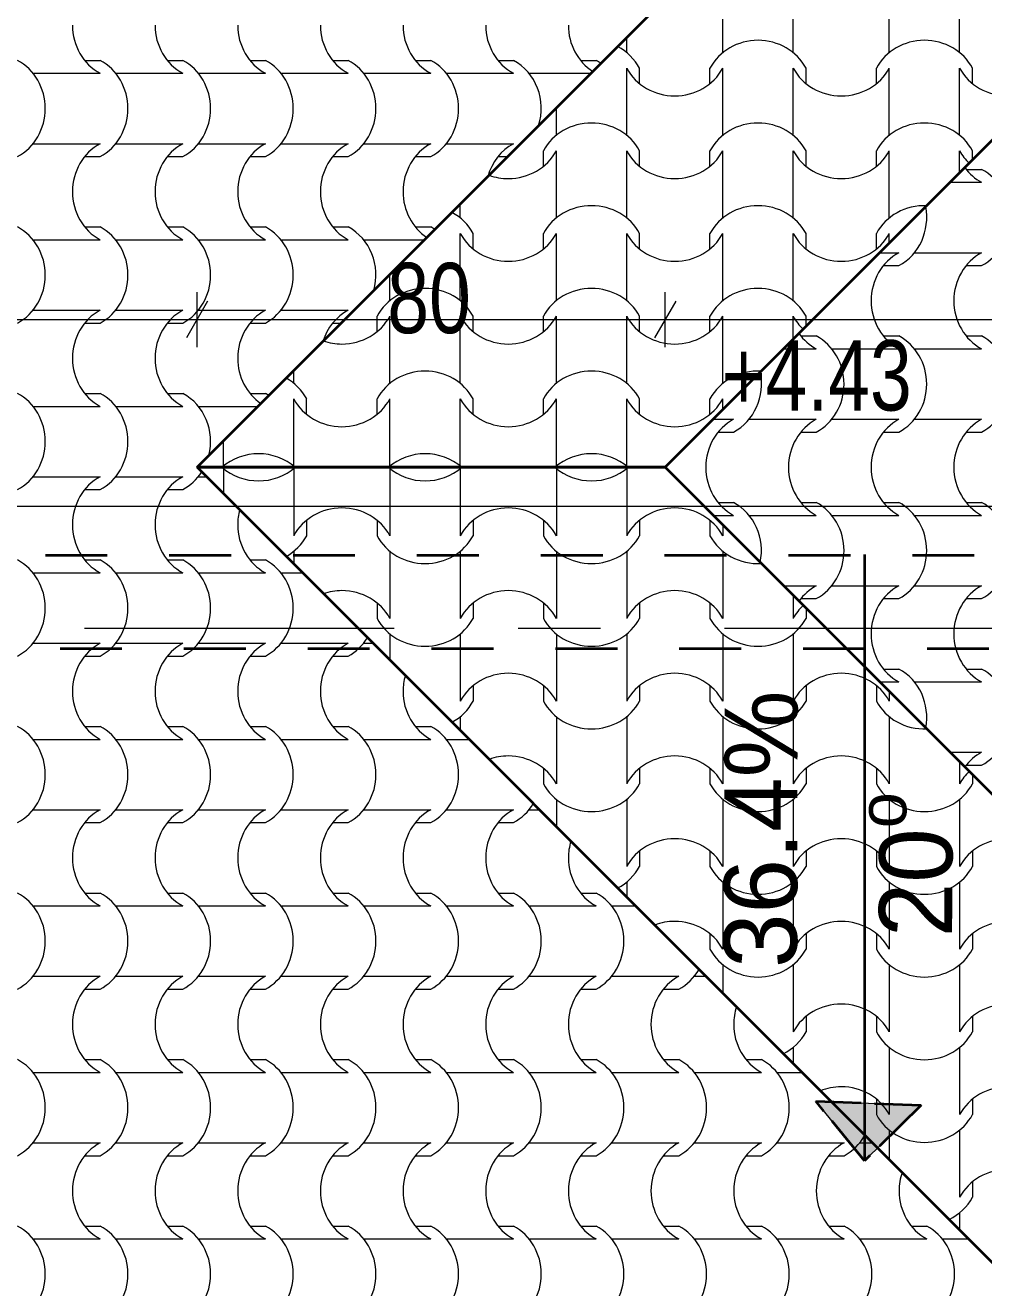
# Model space of a CAD drawing. Header units: millimetres. Extents: x -22688 to 165477, y -34508 to 218425.
# Drawn here: x 64080 to 65718, y 95069 to 97226 of the extents above; entities that cross this region are included whole.
import ezdxf

# ---------------------------------------------------------------- set-up
doc = ezdxf.new("R2010")
doc.units = ezdxf.units.MM
doc.header["$MEASUREMENT"] = 0
doc.set_wipeout_variables(frame=1)
for name, pattern in [('- Двойно прекъснати линии', [1093.611073, 529.166651, -211.666656, 141.111112, -211.666656]), ('- Прекъснати линия', [211.666667, 105.833333, -105.833333]), ('- Скирити линии', [122.5, 100, -22.5]), ('Wipeout_Contour', [1000, 0, -1000])]:
    doc.linetypes.add(name, pattern=pattern)
for name, color, linetype, lineweight in [('1', 8, 'Continuous', 13), ('102', 254, 'Continuous', 15), ('41', 7, 'Continuous', 35), ('46', 9, 'Continuous', 35), ('85', 252, 'Continuous', 20)]:
    doc.layers.add(name, color=color, linetype=linetype, lineweight=lineweight)
doc.layers.add('65', color=7, linetype='Continuous', lineweight=20, true_color=0x4e4e4e)
doc.styles.add('GENERATED_STYLE_4', font='arial.ttf')
doc.styles.add('GENERATED_STYLE_6', font='Cambria Math.ttf')

# ---------------------------------------------------------------- blocks, each defined once
blk = doc.blocks.new('*X786')
at = {"layer": '102', "color": 254, "linetype": 'Continuous', "lineweight": 15}
for p, q in [((270.53, 179.4), (271.057, 179.4)), ((273.356, 179.4), (273.882, 179.4)), ((276.181, 179.4), (276.708, 179.4)), ((279.006, 179.4), (279.533, 179.4)), ((281.832, 179.4), (282.359, 179.4)), ((284.657, 179.4), (285.184, 179.4)), ((287.483, 179.4), (288.009, 179.4)), ((268.765, 178.96), (269.911, 178.96)), ((269.911, 178.96), (271.057, 178.96)), ((271.591, 178.96), (272.736, 178.96)), ((272.736, 178.96), (273.882, 178.96)), ((274.416, 178.96), (275.562, 178.96)), ((275.562, 178.96), (276.708, 178.96)), ((277.241, 178.96), (278.387, 178.96)), ((278.387, 178.96), (279.533, 178.96)), ((280.067, 178.96), (281.213, 178.96)), ((281.213, 178.96), (282.359, 178.96)), ((282.892, 178.96), (284.038, 178.96)), ((284.038, 178.96), (285.184, 178.96)), ((285.718, 178.96), (286.863, 178.96)), ((286.863, 178.96), (287.834, 178.96)), ((268.765, 176.556), (269.911, 176.556)), ((269.911, 176.556), (271.057, 176.556)), ((271.591, 176.556), (272.736, 176.556)), ((272.736, 176.556), (273.882, 176.556)), ((274.416, 176.556), (275.562, 176.556)), ((275.562, 176.556), (276.708, 176.556)), ((277.241, 176.556), (278.387, 176.556)), ((278.387, 176.556), (279.533, 176.556)), ((280.067, 176.556), (281.213, 176.556)), ((281.213, 176.556), (282.359, 176.556)), ((282.892, 176.556), (284.038, 176.556)), ((284.038, 176.556), (285.184, 176.556)), ((270.53, 176.116), (271.057, 176.116)), ((273.356, 176.116), (273.882, 176.116)), ((276.181, 176.116), (276.708, 176.116)), ((279.006, 176.116), (279.533, 176.116)), ((281.832, 176.116), (282.359, 176.116)), ((284.657, 176.116), (284.989, 176.116)), ((270.53, 173.711), (271.057, 173.711)), ((273.356, 173.711), (273.882, 173.711)), ((276.181, 173.711), (276.708, 173.711)), ((279.006, 173.711), (279.533, 173.711)), ((281.832, 173.711), (282.359, 173.711)), ((268.765, 173.271), (269.911, 173.271)), ((269.911, 173.271), (271.057, 173.271)), ((271.591, 173.271), (272.736, 173.271)), ((272.736, 173.271), (273.882, 173.271)), ((274.416, 173.271), (275.562, 173.271)), ((275.562, 173.271), (276.708, 173.271)), ((277.241, 173.271), (278.387, 173.271)), ((278.387, 173.271), (279.533, 173.271)), ((280.067, 173.271), (281.213, 173.271)), ((281.213, 173.271), (282.144, 173.271)), ((268.765, 170.866), (269.911, 170.866)), ((269.911, 170.866), (271.057, 170.866)), ((271.591, 170.866), (272.736, 170.866)), ((272.736, 170.866), (273.882, 170.866)), ((274.416, 170.866), (275.562, 170.866)), ((275.562, 170.866), (276.708, 170.866)), ((277.241, 170.866), (278.387, 170.866)), ((278.387, 170.866), (279.533, 170.866)), ((270.53, 170.426), (271.057, 170.426)), ((273.356, 170.426), (273.882, 170.426)), ((276.181, 170.426), (276.708, 170.426)), ((279.006, 170.426), (279.299, 170.426)), ((270.53, 168.021), (271.057, 168.021)), ((273.356, 168.021), (273.882, 168.021)), ((276.181, 168.021), (276.708, 168.021)), ((268.765, 167.581), (269.911, 167.581)), ((269.911, 167.581), (271.057, 167.581)), ((271.591, 167.581), (272.736, 167.581)), ((272.736, 167.581), (273.882, 167.581)), ((274.416, 167.581), (275.562, 167.581)), ((275.562, 167.581), (276.455, 167.581)), ((268.765, 165.176), (269.911, 165.176)), ((269.911, 165.176), (271.057, 165.176)), ((271.591, 165.176), (272.736, 165.176)), ((272.736, 165.176), (273.882, 165.176)), ((274.416, 165.176), (274.693, 165.176)), ((270.53, 164.736), (271.057, 164.736)), ((273.356, 164.736), (273.882, 164.736)), ((270.53, 162.332), (271.057, 162.332)), ((273.356, 162.332), (273.882, 162.332)), ((276.181, 162.332), (276.708, 162.332)), ((268.765, 161.892), (269.911, 161.892)), ((269.911, 161.892), (271.057, 161.892)), ((271.591, 161.892), (272.736, 161.892)), ((272.736, 161.892), (273.882, 161.892)), ((274.416, 161.892), (275.562, 161.892)), ((275.562, 161.892), (276.708, 161.892)), ((277.241, 161.892), (277.978, 161.892)), ((268.765, 159.487), (269.911, 159.487)), ((269.911, 159.487), (271.057, 159.487)), ((271.591, 159.487), (272.736, 159.487)), ((272.736, 159.487), (273.882, 159.487)), ((274.416, 159.487), (275.562, 159.487)), ((275.562, 159.487), (276.708, 159.487)), ((277.241, 159.487), (278.387, 159.487)), ((278.387, 159.487), (279.533, 159.487)), ((280.067, 159.487), (280.382, 159.487)), ((270.53, 159.047), (271.057, 159.047)), ((273.356, 159.047), (273.882, 159.047)), ((276.181, 159.047), (276.708, 159.047)), ((279.006, 159.047), (279.533, 159.047)), ((270.53, 156.642), (271.057, 156.642)), ((273.356, 156.642), (273.882, 156.642)), ((276.181, 156.642), (276.708, 156.642)), ((279.006, 156.642), (279.533, 156.642)), ((281.832, 156.642), (282.359, 156.642)), ((268.765, 156.202), (269.911, 156.202)), ((269.911, 156.202), (271.057, 156.202)), ((271.591, 156.202), (272.736, 156.202)), ((272.736, 156.202), (273.882, 156.202)), ((274.416, 156.202), (275.562, 156.202)), ((275.562, 156.202), (276.708, 156.202)), ((277.241, 156.202), (278.387, 156.202)), ((278.387, 156.202), (279.533, 156.202)), ((280.067, 156.202), (281.213, 156.202)), ((281.213, 156.202), (282.359, 156.202)), ((282.892, 156.202), (283.667, 156.202)), ((268.765, 153.797), (269.911, 153.797)), ((269.911, 153.797), (271.057, 153.797)), ((271.591, 153.797), (272.736, 153.797)), ((272.736, 153.797), (273.882, 153.797)), ((274.416, 153.797), (275.562, 153.797)), ((275.562, 153.797), (276.708, 153.797)), ((277.241, 153.797), (278.387, 153.797)), ((278.387, 153.797), (279.533, 153.797)), ((280.067, 153.797), (281.213, 153.797)), ((281.213, 153.797), (282.359, 153.797)), ((282.892, 153.797), (284.038, 153.797)), ((284.038, 153.797), (285.184, 153.797)), ((285.718, 153.797), (286.072, 153.797)), ((270.53, 153.357), (271.057, 153.357)), ((273.356, 153.357), (273.882, 153.357)), ((276.181, 153.357), (276.708, 153.357)), ((279.006, 153.357), (279.533, 153.357)), ((281.832, 153.357), (282.359, 153.357)), ((284.657, 153.357), (285.184, 153.357)), ((270.53, 150.952), (271.057, 150.952)), ((273.356, 150.952), (273.882, 150.952)), ((276.181, 150.952), (276.708, 150.952)), ((279.006, 150.952), (279.533, 150.952)), ((281.832, 150.952), (282.359, 150.952)), ((284.657, 150.952), (285.184, 150.952)), ((287.483, 150.952), (288.009, 150.952)), ((268.765, 150.512), (269.911, 150.512)), ((269.911, 150.512), (271.057, 150.512)), ((271.591, 150.512), (272.736, 150.512)), ((272.736, 150.512), (273.882, 150.512)), ((274.416, 150.512), (275.562, 150.512)), ((275.562, 150.512), (276.708, 150.512)), ((277.241, 150.512), (278.387, 150.512)), ((278.387, 150.512), (279.533, 150.512)), ((280.067, 150.512), (281.213, 150.512)), ((281.213, 150.512), (282.359, 150.512)), ((282.892, 150.512), (284.038, 150.512)), ((284.038, 150.512), (285.184, 150.512)), ((285.718, 150.512), (286.863, 150.512)), ((286.863, 150.512), (288.009, 150.512)), ((288.543, 150.512), (289.357, 150.512)), ((268.765, 148.108), (269.911, 148.108)), ((269.911, 148.108), (271.057, 148.108)), ((271.591, 148.108), (272.736, 148.108)), ((272.736, 148.108), (273.882, 148.108)), ((274.416, 148.108), (275.562, 148.108)), ((275.562, 148.108), (276.708, 148.108)), ((277.241, 148.108), (278.387, 148.108)), ((278.387, 148.108), (279.533, 148.108)), ((280.067, 148.108), (281.213, 148.108)), ((281.213, 148.108), (282.359, 148.108)), ((282.892, 148.108), (284.038, 148.108)), ((284.038, 148.108), (285.184, 148.108)), ((285.718, 148.108), (286.863, 148.108)), ((286.863, 148.108), (288.009, 148.108)), ((288.543, 148.108), (289.689, 148.108)), ((289.689, 148.108), (290.835, 148.108)), ((291.368, 148.108), (291.761, 148.108)), ((270.53, 147.668), (271.057, 147.668)), ((273.356, 147.668), (273.882, 147.668)), ((276.181, 147.668), (276.708, 147.668)), ((279.006, 147.668), (279.533, 147.668)), ((281.832, 147.668), (282.359, 147.668)), ((284.657, 147.668), (285.184, 147.668)), ((287.483, 147.668), (288.009, 147.668)), ((290.308, 147.668), (290.835, 147.668)), ((270.53, 145.263), (271.057, 145.263)), ((273.356, 145.263), (273.882, 145.263)), ((276.181, 145.263), (276.708, 145.263)), ((279.006, 145.263), (279.533, 145.263)), ((281.832, 145.263), (282.359, 145.263)), ((284.657, 145.263), (285.184, 145.263)), ((287.483, 145.263), (288.009, 145.263)), ((290.308, 145.263), (290.835, 145.263)), ((293.133, 145.263), (293.66, 145.263)), ((268.765, 144.823), (269.911, 144.823)), ((269.911, 144.823), (271.057, 144.823)), ((271.591, 144.823), (272.736, 144.823)), ((272.736, 144.823), (273.882, 144.823)), ((274.416, 144.823), (275.562, 144.823)), ((275.562, 144.823), (276.708, 144.823)), ((277.241, 144.823), (278.387, 144.823)), ((278.387, 144.823), (279.533, 144.823)), ((280.067, 144.823), (281.213, 144.823)), ((281.213, 144.823), (282.359, 144.823)), ((282.892, 144.823), (284.038, 144.823)), ((284.038, 144.823), (285.184, 144.823)), ((285.718, 144.823), (286.863, 144.823)), ((286.863, 144.823), (288.009, 144.823)), ((288.543, 144.823), (289.689, 144.823)), ((289.689, 144.823), (290.835, 144.823)), ((291.368, 144.823), (292.514, 144.823)), ((292.514, 144.823), (293.66, 144.823)), ((294.194, 144.823), (295.046, 144.823)), ((268.765, 142.418), (269.911, 142.418)), ((269.911, 142.418), (271.057, 142.418)), ((271.591, 142.418), (272.736, 142.418)), ((272.736, 142.418), (273.882, 142.418)), ((274.416, 142.418), (275.562, 142.418)), ((275.562, 142.418), (276.708, 142.418)), ((277.241, 142.418), (278.387, 142.418)), ((278.387, 142.418), (279.533, 142.418)), ((280.067, 142.418), (281.213, 142.418)), ((281.213, 142.418), (282.359, 142.418)), ((282.892, 142.418), (284.038, 142.418)), ((284.038, 142.418), (285.184, 142.418)), ((285.718, 142.418), (286.863, 142.418)), ((286.863, 142.418), (288.009, 142.418)), ((288.543, 142.418), (289.689, 142.418)), ((289.689, 142.418), (290.835, 142.418)), ((291.368, 142.418), (292.514, 142.418)), ((292.514, 142.418), (293.66, 142.418)), ((294.194, 142.418), (295.34, 142.418)), ((295.34, 142.418), (296.485, 142.418)), ((297.019, 142.418), (297.451, 142.418)), ((270.53, 141.978), (271.057, 141.978)), ((273.356, 141.978), (273.882, 141.978)), ((276.181, 141.978), (276.708, 141.978)), ((279.006, 141.978), (279.533, 141.978)), ((281.832, 141.978), (282.359, 141.978)), ((284.657, 141.978), (285.184, 141.978)), ((287.483, 141.978), (288.009, 141.978)), ((290.308, 141.978), (290.835, 141.978)), ((293.133, 141.978), (293.66, 141.978)), ((295.959, 141.978), (296.485, 141.978)), ((270.53, 139.573), (271.057, 139.573)), ((273.356, 139.573), (273.882, 139.573)), ((276.181, 139.573), (276.708, 139.573)), ((279.006, 139.573), (279.533, 139.573)), ((281.832, 139.573), (282.359, 139.573)), ((284.657, 139.573), (285.184, 139.573)), ((287.483, 139.573), (288.009, 139.573)), ((290.308, 139.573), (290.835, 139.573)), ((293.133, 139.573), (293.66, 139.573)), ((295.959, 139.573), (296.485, 139.573)), ((298.784, 139.573), (299.311, 139.573)), ((268.765, 139.133), (269.911, 139.133)), ((269.911, 139.133), (271.057, 139.133)), ((271.591, 139.133), (272.736, 139.133)), ((272.736, 139.133), (273.882, 139.133)), ((274.416, 139.133), (275.562, 139.133)), ((275.562, 139.133), (276.708, 139.133)), ((277.241, 139.133), (278.387, 139.133)), ((278.387, 139.133), (279.533, 139.133)), ((280.067, 139.133), (281.213, 139.133)), ((281.213, 139.133), (282.359, 139.133)), ((282.892, 139.133), (284.038, 139.133)), ((284.038, 139.133), (285.184, 139.133)), ((285.718, 139.133), (286.863, 139.133)), ((286.863, 139.133), (288.009, 139.133)), ((288.543, 139.133), (289.689, 139.133)), ((289.689, 139.133), (290.835, 139.133)), ((291.368, 139.133), (292.514, 139.133)), ((292.514, 139.133), (293.66, 139.133)), ((294.194, 139.133), (295.34, 139.133)), ((295.34, 139.133), (296.485, 139.133)), ((297.019, 139.133), (298.165, 139.133)), ((298.165, 139.133), (299.311, 139.133)), ((299.845, 139.133), (300.736, 139.133))]:
    blk.add_line(p, q, dxfattribs=at)
for centre, major_axis, start_param, end_param in [((271.846, 180.608), (0, 1.849), 1.573772, 2.670554), ((274.671, 180.608), (0, 1.849), 1.573772, 2.670554), ((277.496, 180.608), (0, 1.849), 1.573772, 2.670554), ((280.322, 180.608), (0, 1.849), 1.573772, 2.670554), ((283.147, 180.608), (0, 1.849), 1.573772, 2.670554), ((285.973, 180.608), (0, 1.849), 1.573772, 2.670554), ((288.798, 180.608), (0, 1.849), 1.573772, 2.597985), ((267.455, 177.758), (0, 1.839), 3.607672, 5.817106), ((270.281, 177.758), (0, 1.839), 3.607672, 5.817106), ((273.106, 177.758), (0, 1.839), 3.607672, 5.817106), ((275.931, 177.758), (0, 1.839), 3.607672, 5.817106), ((278.757, 177.758), (0, 1.839), 3.607672, 5.817106), ((281.582, 177.758), (0, 1.839), 3.607672, 5.817106), ((284.408, 177.758), (0, 1.839), 4.387602, 5.817106), ((287.233, 177.758), (0, 1.839), 5.707378, 5.817106), ((271.846, 174.908), (0, 1.849), 0.471039, 1.56782), ((274.671, 174.908), (0, 1.849), 0.471039, 1.56782), ((277.496, 174.908), (0, 1.849), 0.471039, 1.56782), ((280.322, 174.908), (0, 1.849), 0.471039, 1.56782), ((283.147, 174.908), (0, 1.849), 0.471039, 1.56782), ((285.973, 174.908), (0, 1.849), 0.471039, 1.282973), ((271.846, 174.919), (0, 1.849), 1.573772, 2.670554), ((274.671, 174.919), (0, 1.849), 1.573772, 2.670554), ((277.496, 174.919), (0, 1.849), 1.573772, 2.670554), ((280.322, 174.919), (0, 1.849), 1.573772, 2.670554), ((283.147, 174.919), (0, 1.849), 1.573772, 2.582138), ((267.455, 172.068), (0, 1.839), 3.607672, 5.817106), ((270.281, 172.068), (0, 1.839), 3.607672, 5.817106), ((273.106, 172.068), (0, 1.839), 3.607672, 5.817106), ((275.931, 172.068), (0, 1.839), 3.607672, 5.817106), ((278.757, 172.068), (0, 1.839), 4.419256, 5.817106), ((281.582, 172.068), (0, 1.839), 5.72325, 5.817106), ((271.846, 169.218), (0, 1.849), 0.471039, 1.56782), ((274.671, 169.218), (0, 1.849), 0.471039, 1.56782), ((277.496, 169.218), (0, 1.849), 0.471039, 1.56782), ((280.322, 169.218), (0, 1.849), 0.471039, 1.251815), ((271.846, 169.229), (0, 1.849), 1.573772, 2.670554), ((274.671, 169.229), (0, 1.849), 1.573772, 2.670554), ((277.496, 169.229), (0, 1.849), 1.573772, 2.566357), ((267.455, 166.379), (0, 1.839), 3.607672, 5.817106), ((270.281, 166.379), (0, 1.839), 3.607672, 5.817106), ((273.106, 166.379), (0, 1.839), 4.449261, 5.817106), ((275.931, 166.379), (0, 1.839), 5.739188, 5.817106), ((273.106, 166.379), (0, 1.839), 3.607672, 4.111027), ((271.846, 163.529), (0, 1.849), 0.471039, 1.56782), ((274.671, 163.529), (0, 1.849), 0.471039, 1.56782), ((277.496, 163.529), (0, 1.849), 1.289324, 1.56782), ((271.846, 163.54), (0, 1.849), 1.573772, 2.670554), ((274.671, 163.54), (0, 1.849), 1.573772, 2.670554), ((277.496, 163.54), (0, 1.849), 1.573772, 2.670554), ((267.455, 160.689), (0, 1.839), 3.607672, 5.817106), ((270.281, 160.689), (0, 1.839), 3.607672, 5.817106), ((273.106, 160.689), (0, 1.839), 3.607672, 5.817106), ((275.931, 160.689), (0, 1.839), 3.607672, 5.817106), ((278.757, 160.689), (0, 1.839), 3.607672, 4.126612), ((271.846, 157.839), (0, 1.849), 0.471039, 1.56782), ((274.671, 157.839), (0, 1.849), 0.471039, 1.56782), ((277.496, 157.839), (0, 1.849), 0.471039, 1.56782), ((280.322, 157.839), (0, 1.849), 0.471039, 1.56782), ((283.147, 157.839), (0, 1.849), 1.27222, 1.56782), ((271.846, 157.85), (0, 1.849), 1.573772, 2.670554), ((274.671, 157.85), (0, 1.849), 1.573772, 2.670554), ((277.496, 157.85), (0, 1.849), 1.573772, 2.670554), ((280.322, 157.85), (0, 1.849), 1.573772, 2.670554), ((283.147, 157.85), (0, 1.849), 1.573772, 2.670554), ((267.455, 155), (0, 1.839), 3.607672, 5.817106), ((270.281, 155), (0, 1.839), 3.607672, 5.817106), ((273.106, 155), (0, 1.839), 3.607672, 5.817106), ((275.931, 155), (0, 1.839), 3.607672, 5.817106), ((278.757, 155), (0, 1.839), 3.607672, 5.817106), ((281.582, 155), (0, 1.839), 3.607672, 5.817106), ((284.408, 155), (0, 1.839), 3.607672, 4.142238), ((271.846, 152.149), (0, 1.849), 0.471039, 1.56782), ((274.671, 152.149), (0, 1.849), 0.471039, 1.56782), ((277.496, 152.149), (0, 1.849), 0.471039, 1.56782), ((280.322, 152.149), (0, 1.849), 0.471039, 1.56782), ((283.147, 152.149), (0, 1.849), 0.471039, 1.56782), ((285.973, 152.149), (0, 1.849), 0.471039, 1.56782), ((288.798, 152.149), (0, 1.849), 1.255257, 1.56782), ((271.846, 152.16), (0, 1.849), 1.573772, 2.670554), ((274.671, 152.16), (0, 1.849), 1.573772, 2.670554), ((277.496, 152.16), (0, 1.849), 1.573772, 2.670554), ((280.322, 152.16), (0, 1.849), 1.573772, 2.670554), ((283.147, 152.16), (0, 1.849), 1.573772, 2.670554), ((285.973, 152.16), (0, 1.849), 1.573772, 2.670554), ((288.798, 152.16), (0, 1.849), 1.573772, 2.670554), ((267.455, 149.31), (0, 1.839), 3.607672, 5.817106), ((270.281, 149.31), (0, 1.839), 3.607672, 5.817106), ((273.106, 149.31), (0, 1.839), 3.607672, 5.817106), ((275.931, 149.31), (0, 1.839), 3.607672, 5.817106), ((278.757, 149.31), (0, 1.839), 3.607672, 5.817106), ((281.582, 149.31), (0, 1.839), 3.607672, 5.817106), ((284.408, 149.31), (0, 1.839), 3.607672, 5.817106), ((287.233, 149.31), (0, 1.839), 3.607672, 5.817106), ((271.846, 146.46), (0, 1.849), 0.471039, 1.56782), ((274.671, 146.46), (0, 1.849), 0.471039, 1.56782), ((277.496, 146.46), (0, 1.849), 0.471039, 1.56782), ((280.322, 146.46), (0, 1.849), 0.471039, 1.56782), ((283.147, 146.46), (0, 1.849), 0.471039, 1.56782), ((285.973, 146.46), (0, 1.849), 0.471039, 1.56782), ((288.798, 146.46), (0, 1.849), 0.471039, 1.56782), ((291.623, 146.46), (0, 1.849), 0.471039, 1.56782), ((290.058, 149.31), (0, 1.839), 3.607672, 4.157909), ((294.449, 146.46), (0, 1.849), 1.238429, 1.56782), ((271.846, 146.471), (0, 1.849), 1.573772, 2.670554), ((274.671, 146.471), (0, 1.849), 1.573772, 2.670554), ((277.496, 146.471), (0, 1.849), 1.573772, 2.670554), ((280.322, 146.471), (0, 1.849), 1.573772, 2.670554), ((283.147, 146.471), (0, 1.849), 1.573772, 2.670554), ((285.973, 146.471), (0, 1.849), 1.573772, 2.670554), ((288.798, 146.471), (0, 1.849), 1.573772, 2.670554), ((291.623, 146.471), (0, 1.849), 1.573772, 2.670554), ((294.449, 146.471), (0, 1.849), 1.573772, 2.670554), ((267.455, 143.62), (0, 1.839), 3.607672, 5.817106), ((270.281, 143.62), (0, 1.839), 3.607672, 5.817106), ((273.106, 143.62), (0, 1.839), 3.607672, 5.817106), ((275.931, 143.62), (0, 1.839), 3.607672, 5.817106), ((278.757, 143.62), (0, 1.839), 3.607672, 5.817106), ((281.582, 143.62), (0, 1.839), 3.607672, 5.817106), ((284.408, 143.62), (0, 1.839), 3.607672, 5.817106), ((287.233, 143.62), (0, 1.839), 3.607672, 5.817106), ((290.058, 143.62), (0, 1.839), 3.607672, 5.817106), ((292.884, 143.62), (0, 1.839), 3.607672, 5.817106), ((271.846, 140.77), (0, 1.849), 0.471039, 1.56782), ((274.671, 140.77), (0, 1.849), 0.471039, 1.56782), ((277.496, 140.77), (0, 1.849), 0.471039, 1.56782), ((280.322, 140.77), (0, 1.849), 0.471039, 1.56782), ((283.147, 140.77), (0, 1.849), 0.471039, 1.56782), ((285.973, 140.77), (0, 1.849), 0.471039, 1.56782), ((288.798, 140.77), (0, 1.849), 0.471039, 1.56782), ((291.623, 140.77), (0, 1.849), 0.471039, 1.56782), ((294.449, 140.77), (0, 1.849), 0.471039, 1.56782), ((297.274, 140.77), (0, 1.849), 0.471039, 1.56782), ((295.709, 143.62), (0, 1.839), 3.607672, 4.173631), ((300.1, 140.77), (0, 1.849), 1.221727, 1.56782), ((271.846, 140.781), (0, 1.849), 1.573772, 2.670554), ((274.671, 140.781), (0, 1.849), 1.573772, 2.670554), ((277.496, 140.781), (0, 1.849), 1.573772, 2.670554), ((280.322, 140.781), (0, 1.849), 1.573772, 2.670554), ((283.147, 140.781), (0, 1.849), 1.573772, 2.670554), ((285.973, 140.781), (0, 1.849), 1.573772, 2.670554), ((288.798, 140.781), (0, 1.849), 1.573772, 2.670554), ((291.623, 140.781), (0, 1.849), 1.573772, 2.670554), ((294.449, 140.781), (0, 1.849), 1.573772, 2.670554), ((297.274, 140.781), (0, 1.849), 1.573772, 2.670554), ((300.1, 140.781), (0, 1.849), 1.573772, 2.670554), ((267.455, 137.931), (0, 1.839), 3.607672, 5.817106), ((270.281, 137.931), (0, 1.839), 3.607672, 5.817106), ((273.106, 137.931), (0, 1.839), 3.607672, 5.817106), ((275.931, 137.931), (0, 1.839), 3.607672, 5.817106), ((278.757, 137.931), (0, 1.839), 3.607672, 5.817106), ((281.582, 137.931), (0, 1.839), 3.607672, 5.817106), ((284.408, 137.931), (0, 1.839), 3.607672, 5.817106), ((287.233, 137.931), (0, 1.839), 3.607672, 5.817106), ((290.058, 137.931), (0, 1.839), 3.607672, 5.817106), ((292.884, 137.931), (0, 1.839), 3.607672, 5.817106), ((295.709, 137.931), (0, 1.839), 3.607672, 5.817106), ((298.534, 137.931), (0, 1.839), 3.607672, 5.817106)]:
    blk.add_ellipse(centre, major_axis=major_axis, ratio=0.939693, start_param=start_param, end_param=end_param, dxfattribs=at)
blk = doc.blocks.new('*X788')
at = {"layer": '102', "color": 254, "linetype": 'Continuous', "lineweight": 15}
for p, q in [((300.657, 175.675), (301.184, 175.675)), ((300.108, 175.235), (301.184, 175.235)), ((297.703, 172.83), (298.359, 172.83)), ((298.892, 172.83), (300.038, 172.83)), ((300.038, 172.83), (301.184, 172.83)), ((297.832, 172.39), (298.359, 172.39)), ((300.657, 172.39), (301.184, 172.39)), ((295.006, 169.985), (295.533, 169.985)), ((297.832, 169.985), (298.359, 169.985)), ((300.657, 169.985), (301.184, 169.985)), ((294.418, 169.545), (295.533, 169.545)), ((296.067, 169.545), (297.213, 169.545)), ((297.213, 169.545), (298.359, 169.545)), ((298.892, 169.545), (300.038, 169.545)), ((300.038, 169.545), (301.184, 169.545)), ((292.014, 167.14), (292.708, 167.14)), ((293.241, 167.14), (294.387, 167.14)), ((294.387, 167.14), (295.533, 167.14)), ((296.067, 167.14), (297.213, 167.14)), ((297.213, 167.14), (298.359, 167.14)), ((298.892, 167.14), (300.038, 167.14)), ((300.038, 167.14), (301.184, 167.14)), ((292.181, 166.7), (292.708, 166.7)), ((295.006, 166.7), (295.533, 166.7)), ((297.832, 166.7), (298.359, 166.7)), ((300.657, 166.7), (301.184, 166.7)), ((292.181, 164.295), (292.708, 164.295)), ((295.006, 164.295), (295.533, 164.295)), ((297.832, 164.295), (298.359, 164.295)), ((300.657, 164.295), (301.184, 164.295)), ((292.014, 163.855), (292.708, 163.855)), ((293.241, 163.855), (294.387, 163.855)), ((294.387, 163.855), (295.533, 163.855)), ((296.067, 163.855), (297.213, 163.855)), ((297.213, 163.855), (298.359, 163.855)), ((298.892, 163.855), (300.038, 163.855)), ((300.038, 163.855), (301.184, 163.855)), ((294.418, 161.451), (295.533, 161.451)), ((296.067, 161.451), (297.213, 161.451)), ((297.213, 161.451), (298.359, 161.451)), ((298.892, 161.451), (300.038, 161.451)), ((300.038, 161.451), (301.184, 161.451)), ((295.006, 161.011), (295.533, 161.011)), ((297.832, 161.011), (298.359, 161.011)), ((300.657, 161.011), (301.184, 161.011)), ((297.832, 158.606), (298.359, 158.606)), ((300.657, 158.606), (301.184, 158.606)), ((297.703, 158.166), (298.359, 158.166)), ((298.892, 158.166), (300.038, 158.166)), ((300.038, 158.166), (301.184, 158.166)), ((300.108, 155.761), (301.184, 155.761)), ((300.657, 155.321), (301.184, 155.321))]:
    blk.add_line(p, q, dxfattribs=at)
for centre, major_axis, start_param, end_param in [((301.973, 176.883), (0, 1.849), 2.239695, 2.670554), ((300.408, 174.032), (0, 1.839), 3.607672, 5.817106), ((297.582, 174.032), (0, 1.839), 3.607672, 4.914415), ((299.147, 171.182), (0, 1.849), 0.471039, 1.56782), ((301.973, 171.182), (0, 1.849), 0.471039, 1.56782), ((299.147, 171.193), (0, 1.849), 1.573772, 2.670554), ((301.973, 171.193), (0, 1.849), 1.573772, 2.670554), ((296.322, 171.193), (0, 1.849), 2.224335, 2.670554), ((294.757, 168.343), (0, 1.839), 3.607672, 5.817106), ((297.582, 168.343), (0, 1.839), 3.607672, 5.817106), ((300.408, 168.343), (0, 1.839), 3.607672, 5.817106), ((291.931, 168.343), (0, 1.839), 3.607672, 4.932386), ((293.496, 165.492), (0, 1.849), 0.471039, 1.56782), ((296.322, 165.492), (0, 1.849), 0.471039, 1.56782), ((299.147, 165.492), (0, 1.849), 0.471039, 1.56782), ((301.973, 165.492), (0, 1.849), 0.471039, 1.56782), ((293.496, 165.503), (0, 1.849), 1.573772, 2.670554), ((296.322, 165.503), (0, 1.849), 1.573772, 2.670554), ((299.147, 165.503), (0, 1.849), 1.573772, 2.670554), ((301.973, 165.503), (0, 1.849), 1.573772, 2.670554), ((291.931, 162.653), (0, 1.839), 4.492391, 5.817106), ((294.757, 162.653), (0, 1.839), 3.607672, 5.817106), ((297.582, 162.653), (0, 1.839), 3.607672, 5.817106), ((300.408, 162.653), (0, 1.839), 3.607672, 5.817106), ((296.322, 159.803), (0, 1.849), 0.471039, 0.917258), ((299.147, 159.803), (0, 1.849), 0.471039, 1.56782), ((301.973, 159.803), (0, 1.849), 0.471039, 1.56782), ((299.147, 159.814), (0, 1.849), 1.573772, 2.670554), ((301.973, 159.814), (0, 1.849), 1.573772, 2.670554), ((297.582, 156.963), (0, 1.839), 4.510363, 5.817106), ((300.408, 156.963), (0, 1.839), 3.607672, 5.817106), ((301.973, 154.113), (0, 1.849), 0.471039, 0.901898)]:
    blk.add_ellipse(centre, major_axis=major_axis, ratio=0.939693, start_param=start_param, end_param=end_param, dxfattribs=at)
blk = doc.blocks.new('*X789')
at = {"layer": '102', "color": 254, "linetype": 'Continuous', "lineweight": 15}
for p, q in [((275.272, 165.453), (275.272, 164.598)), ((277.676, 165.453), (277.676, 164.307)), ((280.961, 165.453), (280.961, 164.307)), ((283.366, 165.453), (283.366, 164.307)), ((286.651, 165.453), (286.651, 164.307)), ((289.056, 165.453), (289.056, 164.307)), ((277.676, 164.307), (277.676, 163.161)), ((280.961, 164.307), (280.961, 163.161)), ((283.366, 164.307), (283.366, 163.161)), ((286.651, 164.307), (286.651, 163.161)), ((289.056, 164.307), (289.056, 163.161)), ((278.116, 163.688), (278.116, 163.161)), ((280.521, 163.688), (280.521, 163.161)), ((283.806, 163.688), (283.806, 163.161)), ((286.211, 163.688), (286.211, 163.161)), ((289.496, 163.688), (289.496, 163.161)), ((291.9, 163.688), (291.9, 163.161)), ((292.34, 163.529), (292.34, 163.161)), ((277.676, 162.628), (277.676, 162.193)), ((280.961, 162.628), (280.961, 161.482)), ((283.366, 162.628), (283.366, 161.482)), ((286.651, 162.628), (286.651, 161.482)), ((289.056, 162.628), (289.056, 161.482)), ((292.34, 162.628), (292.34, 161.482)), ((280.961, 161.482), (280.961, 160.336)), ((283.366, 161.482), (283.366, 160.336)), ((286.651, 161.482), (286.651, 160.336)), ((289.056, 161.482), (289.056, 160.336)), ((292.34, 161.482), (292.34, 160.336)), ((294.745, 161.124), (294.745, 160.336)), ((280.521, 160.863), (280.521, 160.336)), ((283.806, 160.863), (283.806, 160.336)), ((286.211, 160.863), (286.211, 160.336)), ((289.496, 160.863), (289.496, 160.336)), ((291.9, 160.863), (291.9, 160.336)), ((295.185, 160.684), (295.185, 160.336)), ((280.961, 159.802), (280.961, 158.908)), ((283.366, 159.802), (283.366, 158.656)), ((286.651, 159.802), (286.651, 158.656)), ((289.056, 159.802), (289.056, 158.656)), ((292.34, 159.802), (292.34, 158.656)), ((294.745, 159.802), (294.745, 158.656)), ((283.366, 158.656), (283.366, 157.511)), ((286.651, 158.656), (286.651, 157.511)), ((289.056, 158.656), (289.056, 157.511)), ((292.34, 158.656), (292.34, 157.511)), ((294.745, 158.656), (294.745, 157.511)), ((283.806, 158.037), (283.806, 157.511)), ((286.211, 158.037), (286.211, 157.511)), ((289.496, 158.037), (289.496, 157.511)), ((291.9, 158.037), (291.9, 157.511)), ((295.185, 158.037), (295.185, 157.511)), ((297.59, 158.037), (297.59, 157.511)), ((298.03, 157.839), (298.03, 157.511)), ((283.366, 156.977), (283.366, 156.503)), ((286.651, 156.977), (286.651, 155.831)), ((289.056, 156.977), (289.056, 155.831)), ((292.34, 156.977), (292.34, 155.831)), ((294.745, 156.977), (294.745, 155.831)), ((298.03, 156.977), (298.03, 155.831)), ((286.651, 155.831), (286.651, 154.685)), ((289.056, 155.831), (289.056, 154.685)), ((292.34, 155.831), (292.34, 154.685)), ((294.745, 155.831), (294.745, 154.685)), ((298.03, 155.831), (298.03, 154.685)), ((300.435, 155.434), (300.435, 154.685)), ((286.211, 155.212), (286.211, 154.685)), ((289.496, 155.212), (289.496, 154.685)), ((291.9, 155.212), (291.9, 154.685)), ((295.185, 155.212), (295.185, 154.685)), ((297.59, 155.212), (297.59, 154.685)), ((300.875, 154.994), (300.875, 154.685)), ((286.651, 154.152), (286.651, 153.218)), ((289.056, 154.152), (289.056, 153.006)), ((292.34, 154.152), (292.34, 153.006)), ((294.745, 154.152), (294.745, 153.006)), ((298.03, 154.152), (298.03, 153.006)), ((300.435, 154.152), (300.435, 153.006)), ((289.056, 153.006), (289.056, 151.86)), ((292.34, 153.006), (292.34, 151.86)), ((294.745, 153.006), (294.745, 151.86)), ((298.03, 153.006), (298.03, 151.86)), ((300.435, 153.006), (300.435, 151.86)), ((289.496, 152.387), (289.496, 151.86)), ((291.9, 152.387), (291.9, 151.86)), ((295.185, 152.387), (295.185, 151.86)), ((297.59, 152.387), (297.59, 151.86)), ((300.875, 152.387), (300.875, 151.86)), ((289.056, 151.326), (289.056, 150.814)), ((292.34, 151.326), (292.34, 150.18)), ((294.745, 151.326), (294.745, 150.18)), ((298.03, 151.326), (298.03, 150.18)), ((300.435, 151.326), (300.435, 150.18)), ((292.34, 150.18), (292.34, 149.034)), ((294.745, 150.18), (294.745, 149.034)), ((298.03, 150.18), (298.03, 149.034)), ((300.435, 150.18), (300.435, 149.034)), ((291.9, 149.561), (291.9, 149.034)), ((295.185, 149.561), (295.185, 149.034)), ((297.59, 149.561), (297.59, 149.034)), ((300.875, 149.561), (300.875, 149.034)), ((292.34, 148.501), (292.34, 147.529)), ((294.745, 148.501), (294.745, 147.355)), ((298.03, 148.501), (298.03, 147.355)), ((300.435, 148.501), (300.435, 147.355)), ((294.745, 147.355), (294.745, 146.209)), ((298.03, 147.355), (298.03, 146.209)), ((300.435, 147.355), (300.435, 146.209)), ((295.185, 146.736), (295.185, 146.209)), ((297.59, 146.736), (297.59, 146.209)), ((300.875, 146.736), (300.875, 146.209)), ((294.745, 145.675), (294.745, 145.124)), ((298.03, 145.675), (298.03, 144.529)), ((300.435, 145.675), (300.435, 144.529)), ((298.03, 144.529), (298.03, 143.384)), ((300.435, 144.529), (300.435, 143.384)), ((297.59, 143.91), (297.59, 143.384)), ((300.875, 143.91), (300.875, 143.384)), ((298.03, 142.85), (298.03, 141.839)), ((300.435, 142.85), (300.435, 141.704)), ((300.435, 141.704), (300.435, 140.558)), ((300.875, 141.085), (300.875, 140.558)), ((300.435, 140.025), (300.435, 139.434))]:
    blk.add_line(p, q, dxfattribs=at)
for centre, major_axis, start_param, end_param in [((276.474, 166.763), (1.839, 0), 3.963435, 5.461341), ((282.164, 166.763), (1.839, 0), 3.963438, 5.461338), ((287.853, 166.763), (1.839, 0), 3.963441, 5.461335), ((279.324, 162.373), (1.849, 0), 1.573772, 2.670554), ((279.313, 162.373), (1.849, 0), 0.471039, 1.56782), ((285.014, 162.373), (1.849, 0), 1.573772, 2.670554), ((285.003, 162.373), (1.849, 0), 0.471039, 1.56782), ((290.703, 162.373), (1.849, 0), 1.573772, 2.670554), ((290.692, 162.373), (1.849, 0), 0.471039, 1.56782), ((276.474, 163.938), (1.839, 0), 5.249942, 5.817106), ((282.164, 163.938), (1.839, 0), 3.607672, 5.817106), ((287.853, 163.938), (1.839, 0), 3.607672, 5.817106), ((293.543, 163.938), (1.839, 0), 3.607672, 4.773885), ((279.324, 159.547), (1.849, 0), 1.573772, 1.92114), ((279.313, 159.547), (1.849, 0), 0.471039, 1.56782), ((285.014, 159.547), (1.849, 0), 1.573772, 2.670554), ((285.003, 159.547), (1.849, 0), 0.471039, 1.56782), ((290.703, 159.547), (1.849, 0), 1.573772, 2.670554), ((290.692, 159.547), (1.849, 0), 0.471039, 1.56782), ((296.393, 159.547), (1.849, 0), 2.353208, 2.670554), ((282.164, 161.112), (1.839, 0), 3.607672, 5.817106), ((287.853, 161.112), (1.839, 0), 3.607672, 5.817106), ((293.543, 161.112), (1.839, 0), 3.607672, 5.817106), ((285.014, 156.722), (1.849, 0), 1.573772, 2.670554), ((285.003, 156.722), (1.849, 0), 0.471039, 1.56782), ((290.703, 156.722), (1.849, 0), 1.573772, 2.670554), ((290.692, 156.722), (1.849, 0), 0.471039, 1.56782), ((296.393, 156.722), (1.849, 0), 1.573772, 2.670554), ((296.382, 156.722), (1.849, 0), 0.471039, 1.56782), ((282.164, 158.287), (1.839, 0), 5.234159, 5.817106), ((287.853, 158.287), (1.839, 0), 3.607672, 5.817106), ((293.543, 158.287), (1.839, 0), 3.607672, 5.817106), ((299.232, 158.287), (1.839, 0), 3.607672, 4.753718), ((285.014, 153.897), (1.849, 0), 1.573772, 1.937718), ((285.003, 153.897), (1.849, 0), 0.471039, 1.56782), ((290.703, 153.897), (1.849, 0), 1.573772, 2.670554), ((290.692, 153.897), (1.849, 0), 0.471039, 1.56782), ((296.393, 153.897), (1.849, 0), 1.573772, 2.670554), ((296.382, 153.897), (1.849, 0), 0.471039, 1.56782), ((302.083, 153.897), (1.849, 0), 2.368515, 2.670554), ((287.853, 155.462), (1.839, 0), 3.607672, 5.817106), ((293.543, 155.462), (1.839, 0), 3.607672, 5.817106), ((299.232, 155.462), (1.839, 0), 3.607672, 5.817106), ((290.703, 151.071), (1.849, 0), 1.573772, 2.670554), ((290.692, 151.071), (1.849, 0), 0.471039, 1.56782), ((296.393, 151.071), (1.849, 0), 1.573772, 2.670554), ((296.382, 151.071), (1.849, 0), 0.471039, 1.56782), ((302.083, 151.071), (1.849, 0), 1.573772, 2.670554), ((287.853, 152.636), (1.839, 0), 5.218316, 5.817106), ((293.543, 152.636), (1.839, 0), 3.607672, 5.817106), ((299.232, 152.636), (1.839, 0), 3.607672, 5.817106), ((290.703, 148.246), (1.849, 0), 1.573772, 1.954184), ((290.692, 148.246), (1.849, 0), 0.471039, 1.56782), ((296.393, 148.246), (1.849, 0), 1.573772, 2.670554), ((296.382, 148.246), (1.849, 0), 0.471039, 1.56782), ((302.083, 148.246), (1.849, 0), 1.573772, 2.670554), ((293.543, 149.811), (1.839, 0), 3.607672, 5.817106), ((299.232, 149.811), (1.839, 0), 3.607672, 5.817106), ((296.393, 145.42), (1.849, 0), 1.573772, 2.670554), ((296.382, 145.42), (1.849, 0), 0.471039, 1.56782), ((302.083, 145.42), (1.849, 0), 1.573772, 2.670554), ((293.543, 146.985), (1.839, 0), 5.20241, 5.817106), ((299.232, 146.985), (1.839, 0), 3.607672, 5.817106), ((296.393, 142.595), (1.849, 0), 1.573772, 1.970545), ((296.382, 142.595), (1.849, 0), 0.471039, 1.56782), ((302.083, 142.595), (1.849, 0), 1.573772, 2.670554), ((299.232, 144.16), (1.839, 0), 3.607672, 5.817106), ((302.083, 139.77), (1.849, 0), 1.573772, 2.670554), ((299.232, 141.335), (1.839, 0), 5.186435, 5.817106)]:
    blk.add_ellipse(centre, major_axis=major_axis, ratio=0.939693, start_param=start_param, end_param=end_param, dxfattribs=at)
blk = doc.blocks.new('*X790')
at = {"layer": '102', "color": 254, "linetype": 'Continuous', "lineweight": 15}
for p, q in [((292.34, 179.67), (292.34, 180.815)), ((294.745, 179.67), (294.745, 180.815)), ((298.03, 179.67), (298.03, 180.815)), ((300.435, 179.67), (300.435, 180.815)), ((289.056, 179.67), (289.056, 180.182)), ((289.056, 177.99), (289.056, 179.136)), ((289.496, 178.609), (289.496, 179.136)), ((291.9, 178.609), (291.9, 179.136)), ((292.34, 177.99), (292.34, 179.136)), ((294.745, 177.99), (294.745, 179.136)), ((295.185, 178.609), (295.185, 179.136)), ((297.59, 178.609), (297.59, 179.136)), ((298.03, 177.99), (298.03, 179.136)), ((300.435, 177.99), (300.435, 179.136)), ((300.875, 178.609), (300.875, 179.136)), ((286.651, 176.844), (286.651, 177.777)), ((289.056, 176.844), (289.056, 177.99)), ((292.34, 176.844), (292.34, 177.99)), ((294.745, 176.844), (294.745, 177.99)), ((298.03, 176.844), (298.03, 177.99)), ((300.435, 176.844), (300.435, 177.99)), ((286.211, 175.784), (286.211, 176.31)), ((286.651, 175.165), (286.651, 176.31)), ((289.056, 175.165), (289.056, 176.31)), ((289.496, 175.784), (289.496, 176.31)), ((291.9, 175.784), (291.9, 176.31)), ((292.34, 175.165), (292.34, 176.31)), ((294.745, 175.165), (294.745, 176.31)), ((295.185, 175.784), (295.185, 176.31)), ((297.59, 175.784), (297.59, 176.31)), ((298.03, 175.165), (298.03, 176.31)), ((300.435, 175.561), (300.435, 176.31)), ((300.875, 176.001), (300.875, 176.31)), ((286.651, 174.019), (286.651, 175.165)), ((289.056, 174.019), (289.056, 175.165)), ((292.34, 174.019), (292.34, 175.165)), ((294.745, 174.019), (294.745, 175.165)), ((298.03, 174.019), (298.03, 175.165)), ((283.366, 174.019), (283.366, 174.492)), ((283.366, 172.339), (283.366, 173.485)), ((283.806, 172.958), (283.806, 173.485)), ((286.211, 172.958), (286.211, 173.485)), ((286.651, 172.339), (286.651, 173.485)), ((289.056, 172.339), (289.056, 173.485)), ((289.496, 172.958), (289.496, 173.485)), ((291.9, 172.958), (291.9, 173.485)), ((292.34, 172.339), (292.34, 173.485)), ((294.745, 172.339), (294.745, 173.485)), ((295.185, 172.958), (295.185, 173.485)), ((297.59, 172.958), (297.59, 173.485)), ((298.03, 173.157), (298.03, 173.485)), ((283.366, 171.193), (283.366, 172.339)), ((286.651, 171.193), (286.651, 172.339)), ((289.056, 171.193), (289.056, 172.339)), ((292.34, 171.193), (292.34, 172.339)), ((294.745, 171.193), (294.745, 172.339)), ((280.961, 171.193), (280.961, 172.088)), ((280.521, 170.133), (280.521, 170.66)), ((280.961, 169.514), (280.961, 170.66)), ((283.366, 169.514), (283.366, 170.66)), ((283.806, 170.133), (283.806, 170.66)), ((286.211, 170.133), (286.211, 170.66)), ((286.651, 169.514), (286.651, 170.66)), ((289.056, 169.514), (289.056, 170.66)), ((289.496, 170.133), (289.496, 170.66)), ((291.9, 170.133), (291.9, 170.66)), ((292.34, 169.514), (292.34, 170.66)), ((294.745, 169.872), (294.745, 170.66)), ((295.185, 170.312), (295.185, 170.66)), ((280.961, 168.368), (280.961, 169.514)), ((283.366, 168.368), (283.366, 169.514)), ((286.651, 168.368), (286.651, 169.514)), ((289.056, 168.368), (289.056, 169.514)), ((292.34, 168.368), (292.34, 169.514)), ((277.676, 168.368), (277.676, 168.803)), ((277.676, 166.688), (277.676, 167.834)), ((278.116, 167.307), (278.116, 167.834)), ((280.521, 167.307), (280.521, 167.834)), ((280.961, 166.688), (280.961, 167.834)), ((283.366, 166.688), (283.366, 167.834)), ((283.806, 167.307), (283.806, 167.834)), ((286.211, 167.307), (286.211, 167.834)), ((286.651, 166.688), (286.651, 167.834)), ((289.056, 166.688), (289.056, 167.834)), ((289.496, 167.307), (289.496, 167.834)), ((291.9, 167.307), (291.9, 167.834)), ((292.34, 167.467), (292.34, 167.834)), ((277.676, 165.543), (277.676, 166.688)), ((280.961, 165.543), (280.961, 166.688)), ((283.366, 165.543), (283.366, 166.688)), ((286.651, 165.543), (286.651, 166.688)), ((289.056, 165.543), (289.056, 166.688)), ((275.272, 165.543), (275.272, 166.398))]:
    blk.add_line(p, q, dxfattribs=at)
for centre, major_axis, start_param, end_param in [((293.543, 178.359), (-1.839, 0), 3.607672, 5.817106), ((299.232, 178.359), (-1.839, 0), 3.607672, 5.817106), ((287.853, 178.359), (-1.839, 0), 3.607672, 4.206462), ((290.703, 179.924), (-1.849, 0), 0.471039, 1.56782), ((290.692, 179.924), (-1.849, 0), 1.573772, 2.670554), ((296.393, 179.924), (-1.849, 0), 0.471039, 1.56782), ((296.382, 179.924), (-1.849, 0), 1.573772, 2.670554), ((302.083, 179.924), (-1.849, 0), 0.471039, 1.56782), ((287.853, 175.534), (-1.839, 0), 3.607672, 5.817106), ((293.543, 175.534), (-1.839, 0), 3.607672, 5.817106), ((299.232, 175.534), (-1.839, 0), 3.607672, 5.817106), ((285.003, 177.099), (-1.849, 0), 1.573772, 2.670554), ((290.703, 177.099), (-1.849, 0), 0.471039, 1.56782), ((290.692, 177.099), (-1.849, 0), 1.573772, 2.670554), ((296.393, 177.099), (-1.849, 0), 0.471039, 1.56782), ((296.382, 177.099), (-1.849, 0), 1.573772, 2.670554), ((302.083, 177.099), (-1.849, 0), 0.471039, 0.773078), ((285.014, 177.099), (-1.849, 0), 1.203875, 1.56782), ((287.853, 172.709), (-1.839, 0), 3.607672, 5.817106), ((293.543, 172.709), (-1.839, 0), 3.607672, 5.817106), ((299.232, 172.709), (-1.839, 0), 4.67106, 5.817106), ((282.164, 172.709), (-1.839, 0), 3.607672, 4.190619), ((285.014, 174.274), (-1.849, 0), 0.471039, 1.56782), ((285.003, 174.274), (-1.849, 0), 1.573772, 2.670554), ((290.703, 174.274), (-1.849, 0), 0.471039, 1.56782), ((290.692, 174.274), (-1.849, 0), 1.573772, 2.670554), ((296.393, 174.274), (-1.849, 0), 0.471039, 1.56782), ((296.382, 174.274), (-1.849, 0), 1.573772, 2.670554), ((282.164, 169.883), (-1.839, 0), 3.607672, 5.817106), ((287.853, 169.883), (-1.839, 0), 3.607672, 5.817106), ((293.543, 169.883), (-1.839, 0), 3.607672, 5.817106), ((279.313, 171.448), (-1.849, 0), 1.573772, 2.670554), ((285.014, 171.448), (-1.849, 0), 0.471039, 1.56782), ((285.003, 171.448), (-1.849, 0), 1.573772, 2.670554), ((290.703, 171.448), (-1.849, 0), 0.471039, 1.56782), ((290.692, 171.448), (-1.849, 0), 1.573772, 2.670554), ((296.393, 171.448), (-1.849, 0), 0.471039, 0.788384), ((279.324, 171.448), (-1.849, 0), 1.220453, 1.56782), ((282.164, 167.058), (-1.839, 0), 3.607672, 5.817106), ((287.853, 167.058), (-1.839, 0), 3.607672, 5.817106), ((293.543, 167.058), (-1.839, 0), 4.650893, 5.817106), ((276.474, 167.058), (-1.839, 0), 3.607672, 4.174836), ((279.324, 168.623), (-1.849, 0), 0.471039, 1.56782), ((279.313, 168.623), (-1.849, 0), 1.573772, 2.670554), ((285.014, 168.623), (-1.849, 0), 0.471039, 1.56782), ((285.003, 168.623), (-1.849, 0), 1.573772, 2.670554), ((290.703, 168.623), (-1.849, 0), 0.471039, 1.56782), ((290.692, 168.623), (-1.849, 0), 1.573772, 2.670554), ((276.474, 164.232), (-1.839, 0), 3.963437, 5.461343), ((282.164, 164.232), (-1.839, 0), 3.96344, 5.46134), ((287.853, 164.232), (-1.839, 0), 3.963443, 5.461336)]:
    blk.add_ellipse(centre, major_axis=major_axis, ratio=0.939693, start_param=start_param, end_param=end_param, dxfattribs=at)

msp = doc.modelspace()

# ---------------------------------------------------------------- wipeouts: each hides what was drawn before it
at = {"color": 254, "linetype": 'Wipeout_Contour', "lineweight": 0, "ltscale": 1886.276001}
msp.add_wipeout([(67823.3, 99920.9), (61073.3, 99920.9), (61073.3, 93770.9), (61823.3, 93020.9), (67823.3, 93020.9), (64373.3, 96470.9)], dxfattribs=at)

# ---------------------------------------------------------------- next in the draw order: linework, layer by layer
at = {"layer": '41', "color": 7, "linetype": 'Continuous', "lineweight": 35, "flags": 128}
for points in [[(67823.3, 99920.9), (64373.3, 96470.9)], [(64373.3, 96470.9), (67823.3, 93020.9)]]:
    msp.add_lwpolyline(points, dxfattribs=at)

# ---------------------------------------------------------------- next in the draw order: block references
at = {"layer": '65', "color": 251, "linetype": 'Continuous', "lineweight": 20, "true_color": 0x4e4e4e, "xscale": 50.00002355911847, "yscale": 50.00002355911847, "zscale": 50.00002355911847}
msp.add_blockref('*X786', (50654.8, 88196), dxfattribs=at)

# ---------------------------------------------------------------- next in the draw order: wipeouts: each hides what was drawn before it
at = {"color": 254, "linetype": 'Wipeout_Contour', "lineweight": 0, "ltscale": 1134.820648}
msp.add_wipeout([(68623.3, 99920.9), (65173.3, 96470.9), (68623.3, 93020.9)], dxfattribs=at)

# ---------------------------------------------------------------- next in the draw order: linework, layer by layer
at = {"layer": '41', "color": 7, "linetype": 'Continuous', "lineweight": 35, "flags": 128}
for points in [[(65173.3, 96470.9), (68623.3, 99920.9)], [(68623.3, 93020.9), (65173.3, 96470.9)]]:
    msp.add_lwpolyline(points, dxfattribs=at)

# ---------------------------------------------------------------- next in the draw order: block references
at = {"layer": '65', "color": 251, "linetype": 'Continuous', "lineweight": 20, "true_color": 0x4e4e4e, "xscale": 50.00002355911847, "yscale": 50.00002355911847, "zscale": 50.00002355911847}
msp.add_blockref('*X788', (50654.8, 88196), dxfattribs=at)

# ---------------------------------------------------------------- next in the draw order: wipeouts: each hides what was drawn before it
at = {"color": 254, "linetype": 'Wipeout_Contour', "lineweight": 0, "ltscale": 1383.389464}
msp.add_wipeout([(68623.3, 93020.9), (65173.3, 96470.9), (64373.3, 96470.9), (67823.3, 93020.9)], dxfattribs=at)

# ---------------------------------------------------------------- next in the draw order: hatches: boundary and pattern name
at = {"layer": '1', "linetype": 'Continuous', "lineweight": 13, "true_color": 0x2b2b2b}
msp.add_hatch(color=250, dxfattribs=at).paths.add_polyline_path([(65610.8, 95381.1), (65430.6, 95388.1), (65513.9, 95286.3)])

# ---------------------------------------------------------------- next in the draw order: linework, layer by layer
at = {"layer": '1', "linetype": '- Двойно прекъснати линии', "lineweight": 13}
msp.add_line((54338.6, 96195.9), (69024.1, 96195.9), dxfattribs=at)
at = {"layer": '1', "color": 250, "linetype": 'Continuous', "lineweight": 13, "true_color": 0x2b2b2b, "flags": 128}
msp.add_lwpolyline([(65610.8, 95381.1), (65513.9, 95286.3), (65430.6, 95388.1)], close=True, dxfattribs=at)
at = {"layer": '41', "color": 7, "linetype": 'Continuous', "lineweight": 35, "flags": 128}
for points in [[(64373.3, 96470.9), (65173.3, 96470.9)], [(67823.3, 93020.9), (64373.3, 96470.9)], [(65173.3, 96470.9), (68623.3, 93020.9)], [(65513.9, 96322), (65513.9, 95286.3)]]:
    msp.add_lwpolyline(points, dxfattribs=at)
at = {"layer": '41', "color": 7, "linetype": '- Прекъснати линия', "lineweight": 35, "flags": 128}
for points in [[(59967.4, 93270.9), (59967.4, 96320.9), (66573.3, 96320.9)], [(66573.3, 96160.9), (60127.4, 96160.9), (60127.4, 96195.9), (60127.4, 93270.9)]]:
    msp.add_lwpolyline(points, dxfattribs=at)
at = {"layer": '41', "color": 7, "linetype": '- Скирити линии', "lineweight": 35, "flags": 128}
msp.add_lwpolyline([(65610.8, 95381.1), (65513.9, 95286.3), (65430.6, 95388.1)], close=True, dxfattribs=at)
at = {"layer": '85', "linetype": 'Continuous', "lineweight": 20}
msp.add_line((54323.3, 96404.7), (68623.3, 96404.7), dxfattribs=at)

# ---------------------------------------------------------------- next in the draw order: block references
at = {"layer": '65', "color": 251, "linetype": 'Continuous', "lineweight": 20, "true_color": 0x4e4e4e, "xscale": 50.00002355911847, "yscale": 50.00002355911847, "zscale": 50.00002355911847}
msp.add_blockref('*X789', (50654.8, 88196), dxfattribs=at)

# ---------------------------------------------------------------- next in the draw order: texts
at = {"layer": '46', "color": 254, "linetype": 'Continuous', "lineweight": 35, "char_height": 125, "attachment_point": 5, "rotation": 89.7949, "style": 'GENERATED_STYLE_4'}
for s, insert in [('\\A1;{\\pqc;\\fCentury Gothic|b0|i0|c204|p34;36.4%}', (65337.4, 95852.7)), ('\\A1;{\\pqc;\\fCentury Gothic|b0|i0|c204|p34;20\\fCentury Gothic|b0|i0|c204|p34;\\A1{\\H.66x;\\Sо^  ;}}', (65601.6, 95791.9))]:
    msp.add_mtext(s, dxfattribs=dict(at, insert=insert))

# ---------------------------------------------------------------- next in the draw order: wipeouts: each hides what was drawn before it
at = {"color": 254, "linetype": 'Wipeout_Contour', "lineweight": 0, "ltscale": 1499.526525}
msp.add_wipeout([(67823.3, 99920.9), (64373.3, 96470.9), (65173.3, 96470.9), (68623.3, 99920.9)], dxfattribs=at)

# ---------------------------------------------------------------- next in the draw order: linework, layer by layer
at = {"layer": '41', "color": 7, "linetype": 'Continuous', "lineweight": 35, "flags": 128}
for points in [[(64373.3, 96470.9), (67823.3, 99920.9)], [(68623.3, 99920.9), (65173.3, 96470.9)], [(65173.3, 96470.9), (64373.3, 96470.9)]]:
    msp.add_lwpolyline(points, dxfattribs=at)
at = {"layer": '85', "linetype": 'Continuous', "lineweight": 20}
for p, q in [((64373.3, 96676.4), (64373.3, 96770.2)), ((65173.3, 96676.4), (65173.3, 96770.2)), ((64391.4, 96754.6), (64355.3, 96692.1)), ((65191.4, 96754.6), (65155.3, 96692.1)), ((61073.3, 96723.3), (64373.3, 96723.3)), ((64373.3, 96723.3), (65173.3, 96723.3)), ((65173.3, 96723.3), (68623.3, 96723.3))]:
    msp.add_line(p, q, dxfattribs=at)

# ---------------------------------------------------------------- next in the draw order: block references
at = {"layer": '65', "color": 251, "linetype": 'Continuous', "lineweight": 20, "true_color": 0x4e4e4e, "xscale": 50.00002355911847, "yscale": 50.00002355911847, "zscale": 50.00002355911847}
msp.add_blockref('*X790', (50654.8, 88196), dxfattribs=at)

# ---------------------------------------------------------------- next in the draw order: texts
at = {"layer": '1', "linetype": 'Continuous', "lineweight": 13, "char_height": 120, "attachment_point": 7, "style": 'GENERATED_STYLE_6'}
for s, insert in [('\\A1;{\\W0.800000x;\\pql;\\fCentury Gothic|b0|i0|c0|p34;80}', (64698.4, 96698.4)), ('\\A1;{\\W0.800000x;\\pql;\\fCentury Gothic|b0|i0|c0|p34;+4.43}', (65269.9, 96566.2))]:
    msp.add_mtext(s, dxfattribs=dict(at, insert=insert))

doc.saveas('drawing.dxf')
